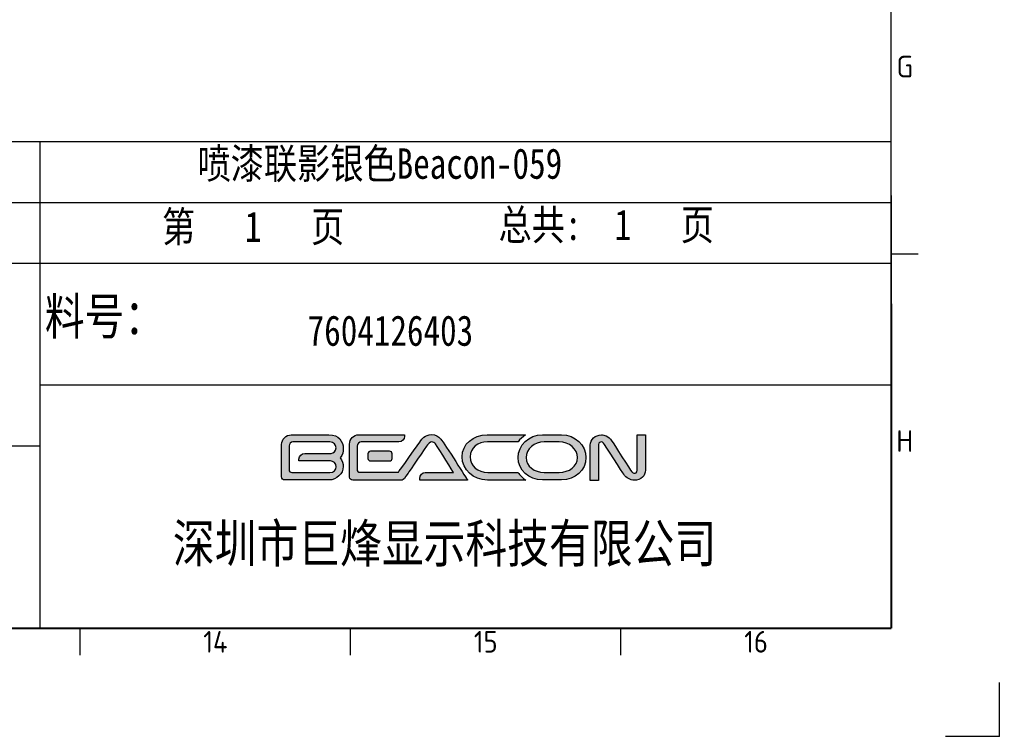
# Model space of a CAD drawing. Header units: inches. Extents: x 26991 to 28396, y -1342 to -349.
# Drawn here: x 28092.8 to 28395.6, y -1341.6 to -1120.1 of the extents above; entities that cross this region are included whole.
import ezdxf
from ezdxf.enums import TextEntityAlignment as Align

# ---------------------------------------------------------------- set-up
doc = ezdxf.new("R2010")
doc.units = ezdxf.units.IN
doc.header["$MEASUREMENT"] = 0
doc.layers.get('0').update_dxf_attribs({"lineweight": 13})
doc.layers.add('DIM', color=1, linetype='Continuous', lineweight=5)
for name, color, linetype in [('图框', 7, 'Continuous'), ('明细栏', 4, 'Continuous'), ('注释', 5, 'Continuous')]:
    doc.layers.add(name, color=color, linetype=linetype)
doc.styles.add('ISO Proportional', font='isocp.shx')
doc.styles.add('图框', font='complex.shx', dxfattribs={"width": 0.8})
doc.styles.add('汉字专用', font='', dxfattribs={"width": 0.8})
doc.styles.get('汉字专用').set_extended_font_data('SimSun')

# ---------------------------------------------------------------- blocks, each defined once
blk = doc.blocks.new('A$C168412EF')
at = {"layer": 'DIM'}
h = blk.add_hatch(color=0, dxfattribs=at)
edge = h.paths.add_edge_path(flags=16)
edge.add_spline(control_points=[(826.733, 301.068), (826.733, 301.068), (823.74, 301.068), (823.74, 301.068), (823.627, 301.068), (823.522, 301.165), (823.522, 301.292), (823.522, 301.292), (823.522, 303.183), (823.522, 303.183), (823.522, 303.331), (823.674, 303.482), (823.814, 303.482), (823.814, 303.482), (826.733, 303.482), (826.733, 303.482), (827.048, 303.482), (827.234, 303.261), (827.234, 303.021), (827.234, 302.771), (827.034, 302.582), (826.852, 302.582), (826.852, 302.582), (824.768, 302.582), (824.768, 302.582), (824.512, 302.582), (824.305, 302.376), (824.298, 302.119), (824.298, 302.119), (824.297, 302.119), (824.297, 302.119), (824.297, 302.119), (824.297, 301.984), (824.297, 301.984), (824.297, 301.984), (826.784, 301.984), (826.784, 301.984), (827.036, 301.984), (827.24, 301.78), (827.24, 301.528), (827.24, 301.284), (827.066, 301.068), (826.733, 301.068)], knot_values=[0, 0, 0, 0, 1, 1, 1, 2, 2, 2, 3, 3, 3, 4, 4, 4, 5, 5, 5, 6, 6, 6, 7, 7, 7, 8, 8, 8, 9, 9, 9, 10, 10, 10, 11, 11, 11, 12, 12, 12, 13, 13, 13, 14, 14, 14, 14], degree=3, periodic=0)
edge = h.paths.add_edge_path()
edge.add_spline(control_points=[(827.799, 302.95), (827.799, 303.545), (827.466, 304.047), (826.663, 304.047), (826.663, 304.047), (823.699, 304.047), (823.699, 304.047), (823.271, 304.047), (822.934, 303.695), (822.924, 303.283), (822.924, 303.283), (822.923, 300.99), (822.923, 300.745), (822.923, 300.57), (823.06, 300.483), (823.189, 300.483), (823.282, 300.483), (826.663, 300.483), (826.663, 300.483), (827.28, 300.483), (827.799, 300.959), (827.799, 301.554), (827.799, 301.758), (827.728, 302.021), (827.561, 302.235), (827.799, 302.425), (827.799, 302.776), (827.799, 302.95)], knot_values=[0, 0, 0, 0, 1, 1, 1, 2, 2, 2, 3, 3, 3, 4, 4, 4, 5, 5, 5, 6, 6, 6, 7, 7, 7, 8, 8, 8, 9, 9, 9, 9], degree=3, periodic=0)
h = blk.add_hatch(color=0, dxfattribs=at)
edge = h.paths.add_edge_path()
edge.add_spline(control_points=[(834.79, 304.068), (834.262, 304.068), (833.983, 303.656), (833.946, 303.604), (833.91, 303.552), (832.159, 301.087), (832.159, 301.087), (832.159, 301.087), (829.118, 301.087), (829.118, 301.087), (828.992, 301.087), (828.899, 301.198), (828.897, 301.316), (828.897, 301.316), (828.898, 303.151), (828.898, 303.151), (828.898, 303.335), (829.051, 303.488), (829.23, 303.488), (829.23, 303.488), (832.206, 303.488), (832.206, 303.488), (832.445, 303.488), (832.639, 303.686), (832.646, 303.928), (832.646, 303.928), (832.646, 304.053), (832.646, 304.053), (832.646, 304.053), (829.027, 304.053), (829.027, 304.053), (828.628, 304.053), (828.307, 303.713), (828.297, 303.311), (828.297, 303.311), (828.297, 300.717), (828.297, 300.703), (828.297, 300.566), (828.425, 300.473), (828.555, 300.473), (828.555, 300.473), (832.447, 300.473), (832.447, 300.473), (832.611, 300.486), (832.618, 300.626), (832.928, 301.029), (832.928, 301.029), (834.418, 303.195), (834.462, 303.257), (834.502, 303.314), (834.648, 303.488), (834.816, 303.488), (834.93, 303.488), (835.012, 303.441), (835.093, 303.329), (835.385, 302.921), (836.527, 301.075), (836.527, 301.075), (836.527, 301.075), (834.273, 301.075), (834.273, 301.075), (834.09, 301.075), (833.852, 300.867), (833.852, 300.61), (833.852, 300.61), (833.852, 300.473), (833.852, 300.473), (833.852, 300.473), (837.632, 300.473), (837.632, 300.473), (837.632, 300.473), (835.828, 303.317), (835.503, 303.717), (835.333, 303.928), (835.119, 304.068), (834.79, 304.068)], knot_values=[0, 0, 0, 0, 1, 1, 1, 2, 2, 2, 3, 3, 3, 4, 4, 4, 5, 5, 5, 6, 6, 6, 7, 7, 7, 8, 8, 8, 9, 9, 9, 10, 10, 10, 11, 11, 11, 12, 12, 12, 13, 13, 13, 14, 14, 14, 15, 15, 15, 16, 16, 16, 17, 17, 17, 18, 18, 18, 19, 19, 19, 20, 20, 20, 21, 21, 21, 22, 22, 22, 23, 23, 23, 24, 24, 24, 25, 25, 25, 25], degree=3, periodic=0)
h = blk.add_hatch(color=0, dxfattribs=at)
edge = h.paths.add_edge_path()
edge.add_spline(control_points=[(841.612, 301.079), (841.612, 301.079), (839.229, 301.079), (839.229, 301.079), (838.457, 301.079), (837.827, 301.584), (837.827, 302.304), (837.827, 303.024), (838.435, 303.491), (839.207, 303.491), (839.207, 303.491), (841.616, 303.491), (841.616, 303.491), (841.778, 303.705), (841.981, 303.894), (842.216, 304.047), (842.216, 304.047), (839.169, 304.047), (839.169, 304.047), (838.077, 304.047), (837.194, 303.323), (837.194, 302.304), (837.194, 301.286), (838.102, 300.476), (839.194, 300.476), (839.194, 300.476), (842.229, 300.476), (842.229, 300.476), (841.994, 300.629), (841.775, 300.864), (841.612, 301.079)], knot_values=[0, 0, 0, 0, 1, 1, 1, 2, 2, 2, 3, 3, 3, 4, 4, 4, 5, 5, 5, 6, 6, 6, 7, 7, 7, 8, 8, 8, 9, 9, 9, 10, 10, 10, 10], degree=3, periodic=0)
edge = h.paths.add_edge_path()
edge.add_spline(control_points=[(851.024, 304.047), (851.024, 304.047), (851.024, 301.249), (851.024, 301.249), (851.024, 301.04), (850.91, 301.013), (850.796, 301.013), (850.751, 301.013), (850.678, 301.035), (850.602, 301.124), (850.526, 301.212), (849.139, 303.386), (849.032, 303.552), (848.746, 303.993), (848.423, 304.047), (848.216, 304.047), (847.723, 304.047), (847.32, 303.674), (847.32, 303.229), (847.32, 303.229), (847.32, 300.45), (847.32, 300.45), (847.32, 300.45), (847.979, 300.45), (847.979, 300.45), (847.979, 300.45), (847.979, 303.296), (847.979, 303.296), (847.979, 303.433), (848.095, 303.491), (848.204, 303.491), (848.244, 303.491), (848.325, 303.476), (848.378, 303.398), (848.41, 303.351), (849.97, 300.934), (849.97, 300.934), (850.152, 300.646), (850.508, 300.457), (850.788, 300.457), (851.37, 300.457), (851.683, 300.811), (851.683, 301.257), (851.683, 301.257), (851.683, 304.047), (851.683, 304.047), (851.683, 304.047), (851.024, 304.047), (851.024, 304.047)], knot_values=[0, 0, 0, 0, 1, 1, 1, 2, 2, 2, 3, 3, 3, 4, 4, 4, 5, 5, 5, 6, 6, 6, 7, 7, 7, 8, 8, 8, 9, 9, 9, 10, 10, 10, 11, 11, 11, 12, 12, 12, 13, 13, 13, 14, 14, 14, 15, 15, 15, 16, 16, 16, 16], degree=3, periodic=0)
edge = h.paths.add_edge_path(flags=16)
edge.add_spline(control_points=[(844.874, 301.079), (844.874, 301.079), (843.695, 301.079), (843.695, 301.079), (842.902, 301.079), (842.256, 301.561), (842.256, 302.25), (842.256, 302.939), (842.902, 303.501), (843.695, 303.501), (843.695, 303.501), (844.874, 303.501), (844.874, 303.501), (845.667, 303.501), (846.313, 302.939), (846.313, 302.25), (846.313, 301.561), (845.667, 301.079), (844.874, 301.079)], knot_values=[0, 0, 0, 0, 1, 1, 1, 2, 2, 2, 3, 3, 3, 4, 4, 4, 5, 5, 5, 6, 6, 6, 6], degree=3, periodic=0)
edge = h.paths.add_edge_path()
edge.add_spline(control_points=[(845.058, 304.047), (845.058, 304.047), (843.549, 304.047), (843.549, 304.047), (842.486, 304.047), (841.622, 303.241), (841.622, 302.25), (841.622, 301.26), (842.486, 300.483), (843.549, 300.483), (843.549, 300.483), (845.058, 300.483), (845.058, 300.483), (846.12, 300.483), (846.985, 301.26), (846.985, 302.25), (846.985, 303.241), (846.12, 304.047), (845.058, 304.047)], knot_values=[0, 0, 0, 0, 1, 1, 1, 2, 2, 2, 3, 3, 3, 4, 4, 4, 5, 5, 5, 6, 6, 6, 6], degree=3, periodic=0)
h = blk.add_hatch(color=4, dxfattribs=at)
edge = h.paths.add_edge_path()
edge.add_spline(control_points=[(831.669, 302.189), (831.669, 302.077), (831.579, 301.987), (831.467, 301.987), (831.467, 301.987), (829.96, 301.987), (829.96, 301.987), (829.848, 301.987), (829.758, 302.077), (829.758, 302.189), (829.758, 302.189), (829.758, 302.552), (829.758, 302.552), (829.758, 302.663), (829.848, 302.754), (829.96, 302.754), (829.96, 302.754), (831.467, 302.754), (831.467, 302.754), (831.579, 302.754), (831.669, 302.663), (831.669, 302.552), (831.669, 302.552), (831.669, 302.189), (831.669, 302.189)], knot_values=[0, 0, 0, 0, 1, 1, 1, 2, 2, 2, 3, 3, 3, 4, 4, 4, 5, 5, 5, 6, 6, 6, 7, 7, 7, 8, 8, 8, 8], degree=3, periodic=0)
at = {"layer": '注释', "lineweight": 0}
for points, knots in [([(827.799, 302.95), (827.799, 303.545), (827.466, 304.047), (826.663, 304.047), (826.663, 304.047), (823.699, 304.047), (823.699, 304.047), (823.271, 304.047), (822.934, 303.695), (822.924, 303.283), (822.924, 303.283), (822.923, 300.99), (822.923, 300.745), (822.923, 300.57), (823.06, 300.483), (823.189, 300.483), (823.282, 300.483), (826.663, 300.483), (826.663, 300.483), (827.28, 300.483), (827.799, 300.959), (827.799, 301.554), (827.799, 301.758), (827.728, 302.021), (827.561, 302.235), (827.799, 302.425), (827.799, 302.776), (827.799, 302.95)], [0, 0, 0, 0, 1, 1, 1, 2, 2, 2, 3, 3, 3, 4, 4, 4, 5, 5, 5, 6, 6, 6, 7, 7, 7, 8, 8, 8, 9, 9, 9, 9]), ([(834.79, 304.068), (834.262, 304.068), (833.983, 303.656), (833.946, 303.604), (833.91, 303.552), (832.159, 301.087), (832.159, 301.087), (832.159, 301.087), (829.118, 301.087), (829.118, 301.087), (828.992, 301.087), (828.899, 301.198), (828.897, 301.316), (828.897, 301.316), (828.898, 303.151), (828.898, 303.151), (828.898, 303.335), (829.051, 303.488), (829.23, 303.488), (829.23, 303.488), (832.206, 303.488), (832.206, 303.488), (832.445, 303.488), (832.639, 303.686), (832.646, 303.928), (832.646, 303.928), (832.646, 304.053), (832.646, 304.053), (832.646, 304.053), (829.027, 304.053), (829.027, 304.053), (828.628, 304.053), (828.307, 303.713), (828.297, 303.311), (828.297, 303.311), (828.297, 300.717), (828.297, 300.703), (828.297, 300.566), (828.425, 300.473), (828.555, 300.473), (828.555, 300.473), (832.447, 300.473), (832.447, 300.473), (832.611, 300.486), (832.618, 300.626), (832.928, 301.029), (832.928, 301.029), (834.418, 303.195), (834.462, 303.257), (834.502, 303.314), (834.648, 303.488), (834.816, 303.488), (834.93, 303.488), (835.012, 303.441), (835.093, 303.329), (835.385, 302.921), (836.527, 301.075), (836.527, 301.075), (836.527, 301.075), (834.273, 301.075), (834.273, 301.075), (834.09, 301.075), (833.852, 300.867), (833.852, 300.61), (833.852, 300.61), (833.852, 300.473), (833.852, 300.473), (833.852, 300.473), (837.632, 300.473), (837.632, 300.473), (837.632, 300.473), (835.828, 303.317), (835.503, 303.717), (835.333, 303.928), (835.119, 304.068), (834.79, 304.068)], [0, 0, 0, 0, 1, 1, 1, 2, 2, 2, 3, 3, 3, 4, 4, 4, 5, 5, 5, 6, 6, 6, 7, 7, 7, 8, 8, 8, 9, 9, 9, 10, 10, 10, 11, 11, 11, 12, 12, 12, 13, 13, 13, 14, 14, 14, 15, 15, 15, 16, 16, 16, 17, 17, 17, 18, 18, 18, 19, 19, 19, 20, 20, 20, 21, 21, 21, 22, 22, 22, 23, 23, 23, 24, 24, 24, 25, 25, 25, 25]), ([(841.612, 301.079), (841.612, 301.079), (839.229, 301.079), (839.229, 301.079), (838.457, 301.079), (837.827, 301.584), (837.827, 302.304), (837.827, 303.024), (838.435, 303.491), (839.207, 303.491), (839.207, 303.491), (841.616, 303.491), (841.616, 303.491), (841.778, 303.705), (841.981, 303.894), (842.216, 304.047), (842.216, 304.047), (839.169, 304.047), (839.169, 304.047), (838.077, 304.047), (837.194, 303.323), (837.194, 302.304), (837.194, 301.286), (838.102, 300.476), (839.194, 300.476), (839.194, 300.476), (842.229, 300.476), (842.229, 300.476), (841.994, 300.629), (841.775, 300.864), (841.612, 301.079)], [0, 0, 0, 0, 1, 1, 1, 2, 2, 2, 3, 3, 3, 4, 4, 4, 5, 5, 5, 6, 6, 6, 7, 7, 7, 8, 8, 8, 9, 9, 9, 10, 10, 10, 10]), ([(845.058, 304.047), (845.058, 304.047), (843.549, 304.047), (843.549, 304.047), (842.486, 304.047), (841.622, 303.241), (841.622, 302.25), (841.622, 301.26), (842.486, 300.483), (843.549, 300.483), (843.549, 300.483), (845.058, 300.483), (845.058, 300.483), (846.12, 300.483), (846.985, 301.26), (846.985, 302.25), (846.985, 303.241), (846.12, 304.047), (845.058, 304.047)], [0, 0, 0, 0, 1, 1, 1, 2, 2, 2, 3, 3, 3, 4, 4, 4, 5, 5, 5, 6, 6, 6, 6]), ([(826.733, 301.068), (826.733, 301.068), (823.74, 301.068), (823.74, 301.068), (823.627, 301.068), (823.522, 301.165), (823.522, 301.292), (823.522, 301.292), (823.522, 303.183), (823.522, 303.183), (823.522, 303.331), (823.674, 303.482), (823.814, 303.482), (823.814, 303.482), (826.733, 303.482), (826.733, 303.482), (827.048, 303.482), (827.234, 303.261), (827.234, 303.021), (827.234, 302.771), (827.034, 302.582), (826.852, 302.582), (826.852, 302.582), (824.768, 302.582), (824.768, 302.582), (824.512, 302.582), (824.305, 302.376), (824.298, 302.119), (824.298, 302.119), (824.297, 302.119), (824.297, 302.119), (824.297, 302.119), (824.297, 301.984), (824.297, 301.984), (824.297, 301.984), (826.784, 301.984), (826.784, 301.984), (827.036, 301.984), (827.24, 301.78), (827.24, 301.528), (827.24, 301.284), (827.066, 301.068), (826.733, 301.068)], [0, 0, 0, 0, 1, 1, 1, 2, 2, 2, 3, 3, 3, 4, 4, 4, 5, 5, 5, 6, 6, 6, 7, 7, 7, 8, 8, 8, 9, 9, 9, 10, 10, 10, 11, 11, 11, 12, 12, 12, 13, 13, 13, 14, 14, 14, 14]), ([(844.874, 301.079), (844.874, 301.079), (843.695, 301.079), (843.695, 301.079), (842.902, 301.079), (842.256, 301.561), (842.256, 302.25), (842.256, 302.939), (842.902, 303.501), (843.695, 303.501), (843.695, 303.501), (844.874, 303.501), (844.874, 303.501), (845.667, 303.501), (846.313, 302.939), (846.313, 302.25), (846.313, 301.561), (845.667, 301.079), (844.874, 301.079)], [0, 0, 0, 0, 1, 1, 1, 2, 2, 2, 3, 3, 3, 4, 4, 4, 5, 5, 5, 6, 6, 6, 6])]:
    blk.add_open_spline(points, degree=3, knots=knots, dxfattribs=at)
at = {"layer": '注释', "color": 0, "lineweight": 0}
blk.add_open_spline([(851.024, 304.047), (851.024, 304.047), (851.024, 301.249), (851.024, 301.249), (851.024, 301.04), (850.91, 301.013), (850.796, 301.013), (850.751, 301.013), (850.678, 301.035), (850.602, 301.124), (850.526, 301.212), (849.139, 303.386), (849.032, 303.552), (848.746, 303.993), (848.423, 304.047), (848.216, 304.047), (847.723, 304.047), (847.32, 303.674), (847.32, 303.229), (847.32, 303.229), (847.32, 300.45), (847.32, 300.45), (847.32, 300.45), (847.979, 300.45), (847.979, 300.45), (847.979, 300.45), (847.979, 303.296), (847.979, 303.296), (847.979, 303.433), (848.095, 303.491), (848.204, 303.491), (848.244, 303.491), (848.325, 303.476), (848.378, 303.398), (848.41, 303.351), (849.97, 300.934), (849.97, 300.934), (850.152, 300.646), (850.508, 300.457), (850.788, 300.457), (851.37, 300.457), (851.683, 300.811), (851.683, 301.257), (851.683, 301.257), (851.683, 304.047), (851.683, 304.047), (851.683, 304.047), (851.024, 304.047), (851.024, 304.047)], degree=3, knots=[0, 0, 0, 0, 1, 1, 1, 2, 2, 2, 3, 3, 3, 4, 4, 4, 5, 5, 5, 6, 6, 6, 7, 7, 7, 8, 8, 8, 9, 9, 9, 10, 10, 10, 11, 11, 11, 12, 12, 12, 13, 13, 13, 14, 14, 14, 15, 15, 15, 16, 16, 16, 16], dxfattribs=at)
at = {"layer": '注释', "color": 4, "lineweight": 0}
blk.add_open_spline([(831.669, 302.189), (831.669, 302.077), (831.579, 301.987), (831.467, 301.987), (831.467, 301.987), (829.96, 301.987), (829.96, 301.987), (829.848, 301.987), (829.758, 302.077), (829.758, 302.189), (829.758, 302.189), (829.758, 302.552), (829.758, 302.552), (829.758, 302.663), (829.848, 302.754), (829.96, 302.754), (829.96, 302.754), (831.467, 302.754), (831.467, 302.754), (831.579, 302.754), (831.669, 302.663), (831.669, 302.552), (831.669, 302.552), (831.669, 302.189), (831.669, 302.189)], degree=3, knots=[0, 0, 0, 0, 1, 1, 1, 2, 2, 2, 3, 3, 3, 4, 4, 4, 5, 5, 5, 6, 6, 6, 7, 7, 7, 8, 8, 8, 8], dxfattribs=at)
blk = doc.blocks.new('A$C7B1938C3')
at = {"xscale": 1.299999999999955, "yscale": 1.299999999999955, "zscale": 1.299999999999955}
blk.add_blockref('A$C168412EF', (-235.58, -90.89), dxfattribs=at)
at = {"insert": (823.06, 301.75), "char_height": 3.9352, "width": 72.8194, "attachment_point": 1, "style": '图框'}
blk.add_mtext('{\\fSimSun|b0|i0|c134|p2;       \\P深圳市巨烽显示科技有限公司}', dxfattribs=at)

msp = doc.modelspace()

# ---------------------------------------------------------------- linework, layer by layer
at = {"layer": '图框', "color": 7, "lineweight": 9}
for p, q in [((28362.15, -1308.14), (28362.15, -382.73)), ((28362.15, -1174.51), (28362.15, -1308.14)), ((28362.15, -1174.51), (28362.15, -1308.14)), ((28362.15, -1192.47), (28370.5, -1192.47)), ((27024.14, -1308.14), (28362.15, -1308.14)), ((28028.06, -1308.14), (28362.15, -1308.14)), ((28028.06, -1308.14), (28362.15, -1308.14)), ((28111.58, -1316.49), (28111.58, -1308.14)), ((28195.1, -1316.49), (28195.1, -1308.14)), ((28278.62, -1316.49), (28278.62, -1308.14)), ((28395.55, -1341.55), (28395.55, -1324.85)), ((28395.55, -1341.55), (28378.85, -1341.55))]:
    msp.add_line(p, q, dxfattribs=at)
at = {"layer": '明细栏', "lineweight": 9}
for p, q in [((27886.07, -1157.8), (28362.15, -1157.8)), ((28099.05, -1157.8), (28099.05, -1195.39)), ((27648.04, -1176.6), (28362.15, -1176.6)), ((27835.96, -1195.39), (28362.15, -1195.39)), ((28099.05, -1195.39), (28099.05, -1308.14)), ((28099.05, -1232.97), (28362.15, -1232.97)), ((27835.96, -1251.77), (28099.05, -1251.77))]:
    msp.add_line(p, q, dxfattribs=at)
at = {"layer": '明细栏'}
for p in [(28362.15, -1207.92), (27886.07, -1308.14)]:
    msp.add_line(p, (28362.15, -1308.14), dxfattribs=at)

# ---------------------------------------------------------------- block references
at = {"layer": '注释', "xscale": 3.006761471999653, "yscale": 3.006761471999653, "zscale": 3.006761471999653}
msp.add_blockref('A$C7B1938C3', (25665.46, -2163.57), dxfattribs=at)

# ---------------------------------------------------------------- texts
at = {"layer": '图框', "color": 7, "lineweight": 9, "style": 'ISO Proportional'}
for s, height, p in [('G', 6.68, (28366.32, -1134.63)), ('H', 6.68, (28366.32, -1250.3)), ('14', 6.682, (28153.34, -1312.32)), ('15', 6.682, (28236.86, -1312.32)), ('16', 6.682, (28320.38, -1312.32))]:
    msp.add_text(s, height=height, dxfattribs=at).set_placement(p, align=Align.MIDDLE)
at = {"layer": '注释', "lineweight": -3, "attachment_point": 1, "style": '汉字专用'}
for s, insert, char_height, width in [('喷漆联影银色Beacon-059', (28147.81, -1159.9), 9.3961, 192.1356), ('{\\fSimSun|b0|i0|c134|p54;总共:  1   页}', (28240.82, -1178.82), 9.3961, 192.1356), ('{\\fSimSun|b0|i0|c134|p54;第   1   页}', (28136.85, -1179.41), 9.3961, 192.1356), ('{\\fSimSun|b0|i0|c134|p54;料号：}', (28100.63, -1206.16), 11.2754, 70.4827), ('7604126403', (28181.84, -1211.49), 9.396, 192.1356)]:
    msp.add_mtext(s, dxfattribs=dict(at, insert=insert, char_height=char_height, width=width))

doc.saveas('drawing.dxf')
